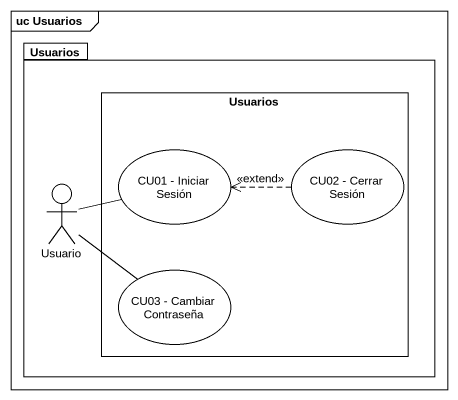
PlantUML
@startuml
mainframe uc Usuarios
package Usuarios #FFFFFF {
  rectangle "Usuarios" as Usuarios_2 {
    usecase "CU01 - Iniciar Sesión" as CU01_Iniciar_Sesión #FFFFFF
    usecase "CU02 - Cerrar Sesión" as CU02_Cerrar_Sesión #FFFFFF
    usecase "CU03 - Cambiar Contraseña" as CU03_Cambiar_Contraseña #FFFFFF
  }
  actor Usuario #FFFFFF
}
CU01_Iniciar_Sesión -left- Usuario
CU02_Cerrar_Sesión .left.> CU01_Iniciar_Sesión : <<extend>>
CU03_Cambiar_Contraseña -up- Usuario
@enduml
